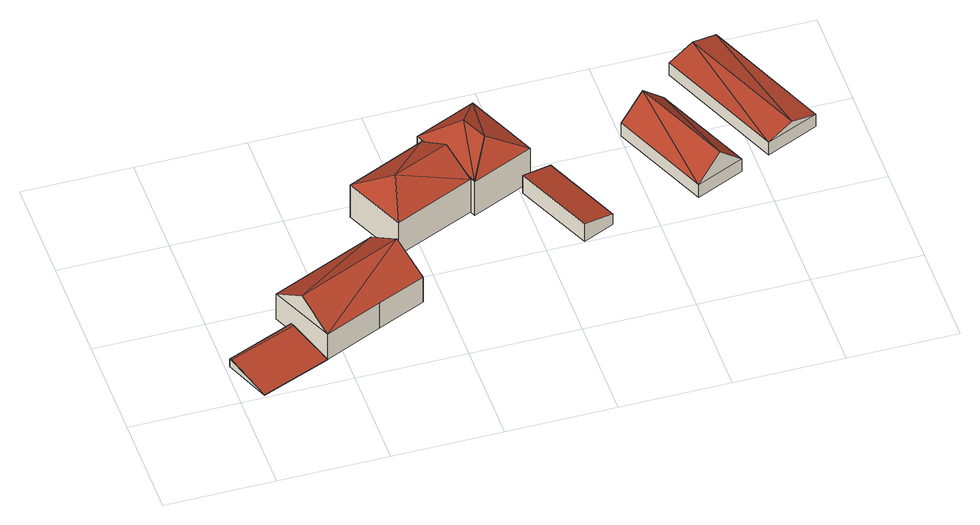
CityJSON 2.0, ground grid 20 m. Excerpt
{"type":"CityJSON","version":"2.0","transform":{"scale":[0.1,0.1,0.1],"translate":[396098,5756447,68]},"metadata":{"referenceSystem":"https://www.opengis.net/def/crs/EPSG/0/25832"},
"CityObjects":{
"building1":{"type":"Building","attributes":{"Gemeindeschluessel":"05515000","Geometrietyp2DReferenz":"3000","function":"51003_1201","roofType":"3100","measuredHeight":1.8},"geometry":[{"type":"Solid","lod":"2","boundaries":[[[[0,1,2,3]],[[4,5,1,0]],[[6,7,5,4]],[[3,2,7,6]],[[0,8,4]],[[6,9,3]],[[3,9,8,0]],[[4,8,9,6]],[[1,5,7,2]]]],"semantics":{"surfaces":[{"type":"WallSurface"},{"type":"RoofSurface"},{"type":"GroundSurface"}],"values":[[0,0,0,0,0,0,1,1,2]]}}]},
"building2":{"type":"Building","attributes":{"Gemeindeschluessel":"05515000","Geometrietyp2DReferenz":"3000","function":"31001_2700","roofType":"3100","measuredHeight":9.84},"geometry":[{"type":"Solid","lod":"2","boundaries":[[[[10,11,12,13]],[[14,15,11,10]],[[16,4,15,14]],[[17,18,4,16]],[[13,12,18,17]],[[19,20,13]],[[13,17,19]],[[14,10,20,16]],[[20,19,16]],[[19,17,16]],[[20,10,13]],[[11,15,4,18,12]]]],"semantics":{"surfaces":[{"type":"WallSurface"},{"type":"RoofSurface"},{"type":"GroundSurface"}],"values":[[0,0,0,0,0,1,1,1,1,0,0,2]]}}]},
"building3":{"type":"Building","attributes":{"name":"Haus Markenbeck","Gemeindeschluessel":"05515000","Geometrietyp2DReferenz":"3000","function":"31001_1000","roofType":"5000","measuredHeight":11.14},"address":[{"country":"Germany","locality":"Münster","thoroughfareNumber":"108","thoroughfareName":"Brock"}],"geometry":[{"type":"Solid","lod":"2","boundaries":[[[[21,22,23,24]],[[25,26,22,21]],[[27,28,26,25]],[[24,23,28,27]],[[21,29,25]],[[27,30,24]],[[24,30,29]],[[29,21,24]],[[29,30,27]],[[27,25,29]],[[22,26,28,23]]]],"semantics":{"surfaces":[{"type":"WallSurface"},{"type":"RoofSurface"},{"type":"GroundSurface"}],"values":[[0,0,0,0,1,0,1,1,1,1,2]]}}]},
"building4":{"type":"Building","attributes":{"Gemeindeschluessel":"05515000","Geometrietyp2DReferenz":"3000","function":"31001_1000","roofType":"5000","measuredHeight":11.14},"address":[{"country":"Germany","locality":"Münster","thoroughfareNumber":"106","thoroughfareName":"Brock"}],"geometry":[{"type":"Solid","lod":"2","boundaries":[[[[31,32,33,34]],[[35,36,32,31]],[[37,38,36,35]],[[39,40,38,37]],[[41,42,40,39]],[[34,33,42,41]],[[35,31,43]],[[41,44,34]],[[43,31,34]],[[34,44,43]],[[45,43,44]],[[44,41,39,46,45]],[[45,46,37,35]],[[46,39,37]],[[45,35,43]],[[32,36,38,40,42,33]]]],"semantics":{"surfaces":[{"type":"WallSurface"},{"type":"RoofSurface"},{"type":"GroundSurface"}],"values":[[0,0,0,0,0,0,1,1,1,1,1,1,0,0,0,2]]}}]},
"building5":{"type":"Building","attributes":{"Gemeindeschluessel":"05515000","Geometrietyp2DReferenz":"3000","function":"31001_2460","roofType":"2100","measuredHeight":4.03},"geometry":[{"type":"Solid","lod":"2","boundaries":[[[[47,48,49,50]],[[51,52,48,47]],[[53,54,52,51]],[[50,49,54,53]],[[51,47,50,53]],[[48,52,54,49]]]],"semantics":{"surfaces":[{"type":"WallSurface"},{"type":"RoofSurface"},{"type":"GroundSurface"}],"values":[[0,0,0,0,1,2]]}}]},
"building6":{"type":"Building","attributes":{"Gemeindeschluessel":"05515000","Geometrietyp2DReferenz":"3000","function":"31001_2700","roofType":"3100","measuredHeight":7.54},"geometry":[{"type":"Solid","lod":"2","boundaries":[[[[55,56,57,58]],[[59,60,56,55]],[[61,62,60,59]],[[58,57,62,61]],[[55,63,59]],[[61,64,58]],[[63,55,58]],[[58,64,63]],[[59,63,64]],[[64,61,59]],[[56,60,62,57]]]],"semantics":{"surfaces":[{"type":"WallSurface"},{"type":"RoofSurface"},{"type":"GroundSurface"}],"values":[[0,0,0,0,0,0,1,1,1,1,2]]}}]},
"building7":{"type":"Building","attributes":{"Gemeindeschluessel":"05515000","Geometrietyp2DReferenz":"3000","function":"31001_2700","roofType":"3100","measuredHeight":4.39},"geometry":[{"type":"Solid","lod":"2","boundaries":[[[[65,66,67,68]],[[69,70,66,65]],[[71,72,70,69]],[[68,67,72,71]],[[65,73,69]],[[71,74,68]],[[73,65,68]],[[68,74,73]],[[69,73,74]],[[74,71,69]],[[66,70,72,67]]]],"semantics":{"surfaces":[{"type":"WallSurface"},{"type":"RoofSurface"},{"type":"GroundSurface"}],"values":[[0,0,0,0,0,0,1,1,1,1,2]]}}]}
},
"vertices":[
[133,141,18],[133,141,1],[9,90,1],[9,90,18],[170,56,2],[170,56,1],[44,5,2],[44,5,1],[135,135,19],[11,85,19],
[364,141,59],[364,141,2],[311,261,2],[311,261,59],[276,103,59],[276,103,2],[170,56,59],[117,176,59],[117,176,2],[144,116,101],[337,201,101],
[358,257,82],[358,257,8],[504,321,8],[504,321,82],[308,369,82],[308,369,8],[454,434,82],[454,434,8],[375,332,119],[479,378,119],
[621,361,85],[621,361,7],[562,495,7],[562,495,85],[508,311,85],[508,311,7],[504,321,85],[504,321,7],[454,434,85],[454,434,7],[449,445,85],[449,445,7],[547,378,119],[525,426,119],[508,311,87],[504,321,87],
[665,195,48],[665,195,8],[722,220,8],[722,220,32],[601,339,48],[601,339,8],[658,365,32],[658,365,8],
[964,270,45],[964,270,16],[884,452,16],[884,452,45],[876,232,45],[876,232,16],[797,414,45],[797,414,16],[920,251,91],[841,433,91],
[1114,335,47],[1114,335,19],[1013,570,19],[1013,570,47],[1018,293,47],[1018,293,19],[917,528,47],[917,528,19],[1066,314,63],[965,549,63]
]}
